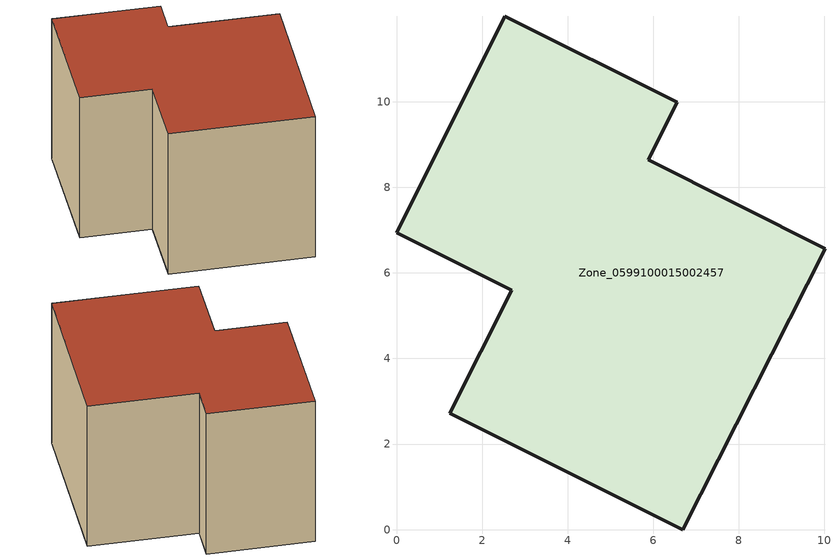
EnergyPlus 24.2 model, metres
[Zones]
Zone_0599100015002457
 floor ground (C_G): 0,6.94 2.53,12 6.56,9.99 5.89,8.65 10.02,6.57 6.69,0 1.25,2.72 2.69,5.6 z1.03
 wall outside (C_F): 5.89,8.65 6.56,9.99 2.53,12 0,6.94 2.69,5.6 1.25,2.72 6.69,0 10.02,6.57 5.89,8.65 z1.03:7.98
 roof outside (C_R): 6.69,0 10.02,6.57 5.89,8.65 6.56,9.99 2.53,12 0,6.94 2.69,5.6 1.25,2.72 z7.98
[BUILDING]
Pand.0599100015002457: North Axis=0; Terrain=City; Loads Convergence Tolerance Value=0.04; Temperature Convergence Tolerance Value=0.4; Solar Distribution=FullExterior; Maximum Number of Warmup Days=25; Minimum Number of Warmup Days=1
[Site:Location]
Rotterdam.The.Hague.AP_ZH_NLD Design_Conditions: Latitude=51.96; Longitude=4.45; Time Zone=1; Elevation=-4.5
[SITE:GROUNDTEMPERATURE:BUILDINGSURFACE]
18, 18, 18, 18, 18, 18, 18, 18, 18, 18, 18, 18
[MATERIAL] Thermal Absorptance=0.9; Solar Absorptance=0.7; Visible Absorptance=0.7
Name | Roughness | Thickness | Conductivity | Density | Specific Heat
G.TC.1946-1964 | MediumSmooth | 0.15 | 1 | 540 | 1210
F.TC.1946-1964 | Rough | 0.3 | 0.857143 | 1920 | 840
R.TC.1946-1964 | MediumRough | 0.2 | 0.235294 | 1500 | 1000
[CONSTRUCTION]
C_G: G.TC.1946-1964
C_F: F.TC.1946-1964
C_R: R.TC.1946-1964
[ZONE]
Zone_0599100015002457: Type=1; Multiplier=1; Ceiling Height=Autocalculate; Volume=Autocalculate; Floor Area=autocalculate; Part of Total Floor Area=Yes
[ZONEINFILTRATION:DESIGNFLOWRATE]
Infil_Zone_0599100015002457: Zone or ZoneList or Space or SpaceList=Zone_0599100015002457; Schedule=AlwaysOn; Design Flow Rate Calculation Method=Flow/Area; Flow Rate per Floor Area=0.003; Constant Term Coefficient=1; Temperature Term Coefficient=0; Velocity Term Coefficient=0; Velocity Squared Term Coefficient=0
[HVACTEMPLATE:ZONE:IDEALLOADSAIRSYSTEM]
Zone_0599100015002457: Maximum Heating Supply Air Temperature=50; Minimum Cooling Supply Air Temperature=13; Maximum Heating Supply Air Humidity Ratio=0.0156; Minimum Cooling Supply Air Humidity Ratio=0.0077; Heating Limit=NoLimit; Cooling Limit=NoLimit; Dehumidification Control Type=ConstantSensibleHeatRatio; Cooling Sensible Heat Ratio=0.7; Dehumidification Setpoint=60; Humidification Control Type=None; Humidification Setpoint=30; Outdoor Air Method=None; Outdoor Air Flow Rate per Person=0.00944; Outdoor Air Flow Rate per Zone Floor Area=0; Outdoor Air Flow Rate per Zone=0; Demand Controlled Ventilation Type=None; Outdoor Air Economizer Type=NoEconomizer; Heat Recovery Type=None; Sensible Heat Recovery Effectiveness=0.7; Latent Heat Recovery Effectiveness=0.65
[ZONECONTROL:THERMOSTAT]
ThermostatControl_Zone_0599100015002457: Zone or ZoneList=Zone_0599100015002457; Control Type Schedule=DualSetpointControlType; Control 1=Thermostat_Zone_0599100015002457; Temperature Difference Between Cutout And Setpoint=0
[THERMOSTATSETPOINT:DUALSETPOINT]
Thermostat_Zone_0599100015002457: Heating Setpoint Temperature Schedule=HeatingSetpoint_Zone_0599100015002457; Cooling Setpoint Temperature Schedule=CoolingSetpoint_Zone_0599100015002457
[SCHEDULE:COMPACT]
HeatingSetpoint_Zone_0599100015002457: Through: 12/31, For: AllDays, Until: 24:00, 21
CoolingSetpoint_Zone_0599100015002457: Through: 12/31, For: AllDays, Until: 24:00, 24
DualSetpointControlType: Through: 12/31, For: AllDays, Until: 24:00, 4
AlwaysOn: Through: 12/31, For: AllDays, Until: 24:00, 1
